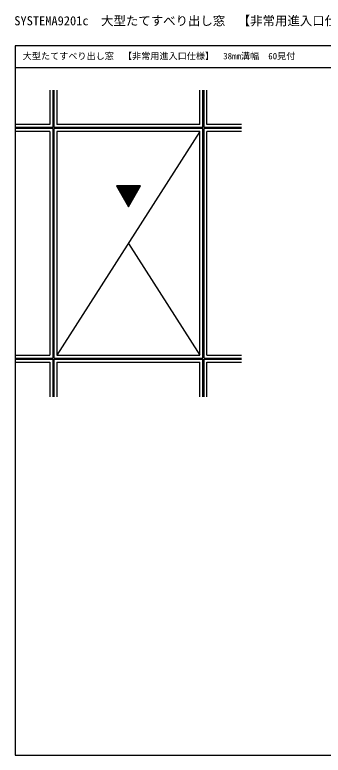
# Model space of a CAD drawing. Units: millimetres, scale not verified. Extents: x -960 to 961, y -419 to 416.
# Drawn here: x -960 to -613, y -419 to 416 of the extents above; entities that cross this region are included whole.
import ezdxf
from ezdxf.enums import TextEntityAlignment as Align

# ---------------------------------------------------------------- set-up
doc = ezdxf.new("R2010")
doc.units = ezdxf.units.MM
doc.header["$LTSCALE"] = 2
for name, color, linetype in [('0-1_USER1', 3, 'Continuous'), ('0-6_YKK_A1', 4, 'Continuous'), ('0-8_YKK_ZWAK', 7, 'Continuous')]:
    doc.layers.add(name, color=color, linetype=linetype)
doc.styles.add('ＭＳ ゴシック', font='')
doc.styles.get('ＭＳ ゴシック').set_extended_font_data('MS Gothic')

msp = doc.modelspace()

# ---------------------------------------------------------------- linework, layer by layer
at = {"layer": '0-6_YKK_A1'}
for p, q in [((-920.4, 331.3), (-920.4, 292.3)), ((-917.15, 331.3), (-917.15, 289.05)), ((-915.85, 331.3), (-915.85, 289.05)), ((-912.6, 331.3), (-912.6, 292.3)), ((-751.4, 292.3), (-751.4, 331.3)), ((-748.15, 289.05), (-748.15, 331.3)), ((-746.85, 289.05), (-746.85, 331.3)), ((-743.6, 292.3), (-743.6, 331.3)), ((-920.4, 292.3), (-959.4, 292.3)), ((-751.4, 292.3), (-912.6, 292.3)), ((-704.6, 292.3), (-743.6, 292.3)), ((-917.15, 289.05), (-959.4, 289.05)), ((-917.15, 287.75), (-959.4, 287.75)), ((-920.4, 284.5), (-959.4, 284.5)), ((-920.4, 284.5), (-920.4, 32.3)), ((-917.15, 287.75), (-917.15, 29.05)), ((-748.15, 289.05), (-915.85, 289.05)), ((-748.15, 287.75), (-915.85, 287.75)), ((-915.85, 287.75), (-915.85, 29.05)), ((-912.6, 284.5), (-912.6, 32.3)), ((-751.4, 284.5), (-912.6, 284.5)), ((-751.4, 284.5), (-912.6, 32.3)), ((-751.4, 32.3), (-751.4, 284.5)), ((-748.15, 29.05), (-748.15, 287.75)), ((-704.6, 289.05), (-746.85, 289.05)), ((-704.6, 287.75), (-746.85, 287.75)), ((-746.85, 29.05), (-746.85, 287.75)), ((-704.6, 284.5), (-743.6, 284.5)), ((-743.6, 32.3), (-743.6, 284.5)), ((-818.535, 223.011), (-845.465, 223.011)), ((-818.835, 222.491), (-845.165, 222.491)), ((-819.135, 221.971), (-844.865, 221.971)), ((-819.436, 221.451), (-844.564, 221.451)), ((-819.736, 220.931), (-844.264, 220.931)), ((-820.036, 220.411), (-843.964, 220.411)), ((-820.336, 219.891), (-843.664, 219.891)), ((-820.636, 219.371), (-843.364, 219.371)), ((-820.937, 218.851), (-843.063, 218.851)), ((-821.237, 218.331), (-842.763, 218.331)), ((-821.537, 217.811), (-842.463, 217.811)), ((-821.837, 217.291), (-842.163, 217.291)), ((-822.138, 216.771), (-841.862, 216.771)), ((-822.438, 216.251), (-841.562, 216.251)), ((-822.738, 215.731), (-841.262, 215.731)), ((-823.038, 215.211), (-840.962, 215.211)), ((-823.338, 214.691), (-840.662, 214.691)), ((-823.639, 214.171), (-840.361, 214.171)), ((-823.939, 213.651), (-840.061, 213.651)), ((-824.239, 213.131), (-839.761, 213.131)), ((-824.539, 212.611), (-839.461, 212.611)), ((-824.84, 212.091), (-839.16, 212.091)), ((-825.14, 211.571), (-838.86, 211.571)), ((-825.44, 211.051), (-838.56, 211.051)), ((-825.74, 210.531), (-838.26, 210.531)), ((-826.04, 210.011), (-837.96, 210.011)), ((-826.341, 209.491), (-837.659, 209.491)), ((-826.641, 208.971), (-837.359, 208.971)), ((-826.941, 208.451), (-837.059, 208.451)), ((-827.241, 207.931), (-836.759, 207.931)), ((-827.542, 207.411), (-836.458, 207.411)), ((-827.842, 206.891), (-836.158, 206.891)), ((-828.142, 206.371), (-835.858, 206.371)), ((-828.442, 205.851), (-835.558, 205.851)), ((-828.742, 205.331), (-835.258, 205.331)), ((-829.043, 204.811), (-834.957, 204.811)), ((-829.343, 204.291), (-834.657, 204.291)), ((-829.643, 203.771), (-834.357, 203.771)), ((-829.943, 203.251), (-834.057, 203.251)), ((-830.244, 202.731), (-833.756, 202.731)), ((-830.544, 202.211), (-833.456, 202.211)), ((-830.844, 201.691), (-833.156, 201.691)), ((-831.144, 201.171), (-832.856, 201.171)), ((-831.444, 200.651), (-832.556, 200.651)), ((-831.745, 200.131), (-832.255, 200.131)), ((-832, 158.4), (-751.4, 32.3)), ((-959.4, 32.3), (-920.4, 32.3)), ((-959.4, 29.05), (-917.15, 29.05)), ((-959.4, 27.75), (-917.15, 27.75)), ((-917.15, 27.75), (-917.15, -14.5)), ((-915.85, 29.05), (-748.15, 29.05)), ((-915.85, 27.75), (-915.85, -14.5)), ((-915.85, 27.75), (-748.15, 27.75)), ((-912.6, 32.3), (-751.4, 32.3)), ((-748.15, -14.5), (-748.15, 27.75)), ((-746.85, 29.05), (-704.6, 29.05)), ((-746.85, 27.75), (-704.6, 27.75)), ((-746.85, -14.5), (-746.85, 27.75)), ((-743.6, 32.3), (-704.6, 32.3)), ((-959.4, 24.5), (-920.4, 24.5)), ((-920.4, 24.5), (-920.4, -14.5)), ((-912.6, 24.5), (-912.6, -14.5)), ((-912.6, 24.5), (-751.4, 24.5)), ((-751.4, -14.5), (-751.4, 24.5)), ((-743.6, 24.5), (-704.6, 24.5)), ((-743.6, -14.5), (-743.6, 24.5))]:
    msp.add_line(p, q, dxfattribs=at)
msp.add_lwpolyline([(-832, 199.689), (-818.49, 223.089), (-845.51, 223.089)], close=True, dxfattribs=at)
at = {"layer": '0-8_YKK_ZWAK'}
for p, q in [((-959.4, 381.3), (-959.4, -418.7)), ((960.6, 381.3), (-959.4, 381.3)), ((960.6, 356.3), (-959.4, 356.3))]:
    msp.add_line(p, q, dxfattribs=at)
msp.add_lwpolyline([(-959.4, -418.7), (960.6, -418.7), (960.6, 381.3)], dxfattribs=at)

# ---------------------------------------------------------------- texts
at = {"layer": '0-1_USER1', "style": 'ＭＳ ゴシック'}
for s, height, p in [('SYSTEMA9201c\u3000大型たてすべり出し窓\u3000【非常用進入口仕様】', 10.26, (-960.59, 401.198)), ('大型たてすべり出し窓\u3000【非常用進入口仕様】\u300038mm溝幅\u300060見付', 7.331, (-951.024, 363.686))]:
    msp.add_text(s, height=height, dxfattribs=at).set_placement(p, align=Align.BOTTOM_LEFT)

doc.saveas('drawing.dxf')
